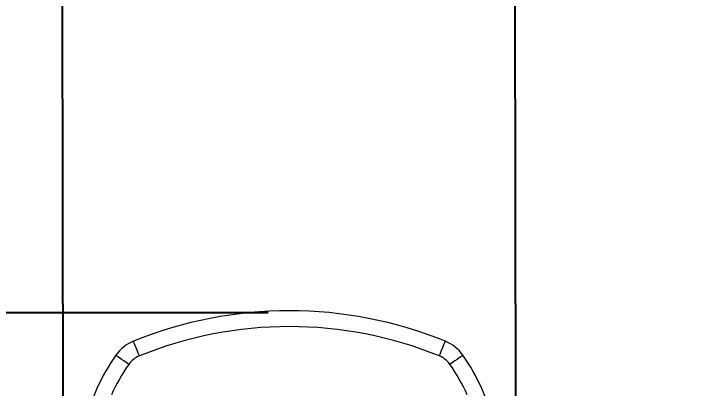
# Model space of a CAD drawing. Header units: inches. Extents: x -3.6 to 56, y -4.2 to 19.1.
# Drawn here: x -0.304 to 1.699, y 9.237 to 10.34 of the extents above; entities that cross this region are included whole.
import ezdxf

# ---------------------------------------------------------------- set-up
doc = ezdxf.new("R2010")
doc.units = ezdxf.units.IN
doc.header["$MEASUREMENT"] = 0
doc.layers.add('DIMENSIONS', color=1, linetype='Continuous')
doc.styles.get("Standard").update_dxf_attribs({"font": 'Arial.ttf'})
doc.dimstyles.new('Big 1IN', dxfattribs={"dimtxt": 1, "dimasz": 1, "dimexe": 0.18, "dimexo": 0.0625, "dimgap": 0.09, "dimtad": 0, "dimtih": 1, "dimtoh": 1, "dimdec": 5, "dimzin": 0, "dimdsep": 46, "dimlunit": 4, "dimtxsty": 'Standard', "dimcen": 0.5, "dimadec": 0, "dimazin": 0, "dimtfac": 1, "dimtdec": 5, "dimtofl": 0, "dimtmove": 0, "dimatfit": 3, "dimfxl": 1, "dimtolj": 1, "dimtzin": 0, "dimarcsym": 0})

# ---------------------------------------------------------------- blocks, each defined once
blk = doc.blocks.new('*D13')
at = {"layer": 'Defpoints', "color": 0, "transparency": 16777216}
for p in [(-0.1629, 12.3502), (-0.159, 8.9205), (1.1713, 8.922)]:
    blk.add_point(p, dxfattribs=at)
at = {"layer": 'DIMENSIONS', "color": 0, "lineweight": -2, "transparency": 16777216}
for p, q in [((0.5022, 12.351), (2.2622, 16.7386)), ((2.2622, 16.7386), (2.4422, 16.7386)), ((-0.159, 8.983), (-0.1631, 12.5302)), ((1.1712, 8.9845), (1.1671, 12.5318)), ((-1.1629, 12.3491), (-2.1629, 12.3479)), ((1.1673, 12.3518), (-0.1629, 12.3502)), ((2.1673, 12.3529), (3.1673, 12.3541))]:
    blk.add_line(p, q, dxfattribs=at)
at = {"layer": 'DIMENSIONS', "color": 0, "transparency": 16777216}
for points in [[(2.1671, 12.5196), (2.1675, 12.1863), (1.1673, 12.3518)], [(-1.1631, 12.5158), (-1.1627, 12.1824), (-0.1629, 12.3502)]]:
    blk.add_solid(points, dxfattribs=at)
at = {"layer": 'DIMENSIONS', "color": 0, "transparency": 16777216, "insert": (6.1612, 16.7386), "char_height": 1, "attachment_point": 5}
blk.add_mtext('\\A1;1{\\H1x;\\S11/32;}"\\P [33.79 mm]', dxfattribs=at)
blk = doc.blocks.new('*D14')
at = {"layer": 'Defpoints', "color": 0, "transparency": 16777216}
for p in [(-3.4112, 9.4594), (0.5058, 9.4594), (0.5058, 8.1273)]:
    blk.add_point(p, dxfattribs=at)
at = {"layer": 'DIMENSIONS', "color": 0, "lineweight": -2, "transparency": 16777216}
for p, q in [((-3.4112, 10.4594), (-3.4112, 11.4594)), ((0.4433, 9.4594), (-3.5912, 9.4594)), ((0.4433, 8.1273), (-3.5912, 8.1273)), ((-3.4112, 7.1273), (-3.4112, 6.1273)), ((-3.4112, -1.9835), (-3.4112, 6.1273)), ((-2.4112, -1.9835), (-3.4112, -1.9835))]:
    blk.add_line(p, q, dxfattribs=at)
at = {"layer": 'DIMENSIONS', "color": 0, "transparency": 16777216}
for points in [[(-3.5779, 10.4594), (-3.2445, 10.4594), (-3.4112, 9.4594)], [(-3.5779, 7.1273), (-3.2445, 7.1273), (-3.4112, 8.1273)]]:
    blk.add_solid(points, dxfattribs=at)
at = {"layer": 'DIMENSIONS', "color": 0, "transparency": 16777216, "char_height": 1, "attachment_point": 5}
for s, insert in [('\\A1;1{\\H1x;\\S11/32;}"', (1.0758, -0.7241)), ('\\A1;[33.83 mm]', (1.0758, -2.71))]:
    blk.add_mtext(s, dxfattribs=dict(at, insert=insert))

msp = doc.modelspace()

# ---------------------------------------------------------------- linework, layer by layer
at = {"color": 7, "linetype": 'Continuous', "lineweight": 15, "flags": 128}
for points in [[(0.06505, 9.333091), (0.061625, 9.341504), (0.058332, 9.349594), (0.055298, 9.35705), (0.052638, 9.363585), (0.050455, 9.368948), (0.048833, 9.372933), (0.047834, 9.375387), (0.047497, 9.376215)], [(0.946605, 9.333091), (0.950029, 9.341504), (0.953322, 9.349594), (0.956357, 9.35705), (0.959016, 9.363585), (0.961199, 9.368948), (0.962821, 9.372933), (0.96382, 9.375387), (0.964157, 9.376215)], [(0.033993, 9.30821), (0.02653, 9.313387), (0.019353, 9.318365), (0.012739, 9.322953), (0.006942, 9.326974), (0.002184, 9.330275), (-0.001351, 9.332727), (-0.003528, 9.334237), (-0.004264, 9.334747)], [(1.015918, 9.334747), (1.015183, 9.334237), (1.013006, 9.332727), (1.009471, 9.330275), (1.004713, 9.326974), (0.998915, 9.322953), (0.992301, 9.318365), (0.985125, 9.313387), (0.977661, 9.30821)]]:
    msp.add_lwpolyline(points, dxfattribs=at)
at = {"color": 7, "linetype": 'Continuous', "lineweight": 15}
for centre, radius, start, end in [((0.505827, 8.250168), 1.21575, 67.852408, 112.147592), ((0.505827, 8.250168), 1.169191, 67.852408, 112.147592), ((0.091378, 9.268405), 0.116398, 112.147592, 145.25307), ((0.920276, 9.268405), 0.116398, 34.74693, 67.852408), ((0.505827, 8.980925), 0.620792, 145.25307, 155.587744), ((0.505827, 8.980925), 0.620792, 24.412256, 34.74693), ((0.091378, 9.268405), 0.069839, 112.147592, 145.25307), ((0.920276, 9.268405), 0.069839, 34.74693, 67.852408), ((0.505827, 8.980925), 0.574233, 145.25307, 155.587744), ((0.505827, 8.980925), 0.574233, 24.412256, 34.74693), ((0.505827, 8.980925), 0.620792, 155.587744, 24.412256)]:
    msp.add_arc(centre, radius, start, end, dxfattribs=at)

# ---------------------------------------------------------------- dimensions: what is measured, and where the dimension line sits
at = {"layer": 'DIMENSIONS'}
for base, p1, p2, angle, picture, middle, dimtype in [((-0.1629133, 12.3502363), (1.1712759, 8.9220311), (-0.1589683, 8.920501), 180.0659037, '*D13', (2.5322357, 16.738584), 161), ((-3.411186, 9.459367), (0.505827, 8.127336), (0.505827, 9.459367), 90, '*D14', (-2.32955, -1.983544), 160)]:
    dim = msp.add_linear_dim(base=base, p1=p1, p2=p2, angle=angle, dimstyle='Big 1IN', override={"dimpost": '\\X', "dimtmove": 1}, dxfattribs=at)
    dim.commit()
    dim.dimension.update_dxf_attribs({"geometry": picture, "text_midpoint": middle, "dimtype": dimtype})

doc.saveas('drawing.dxf')
